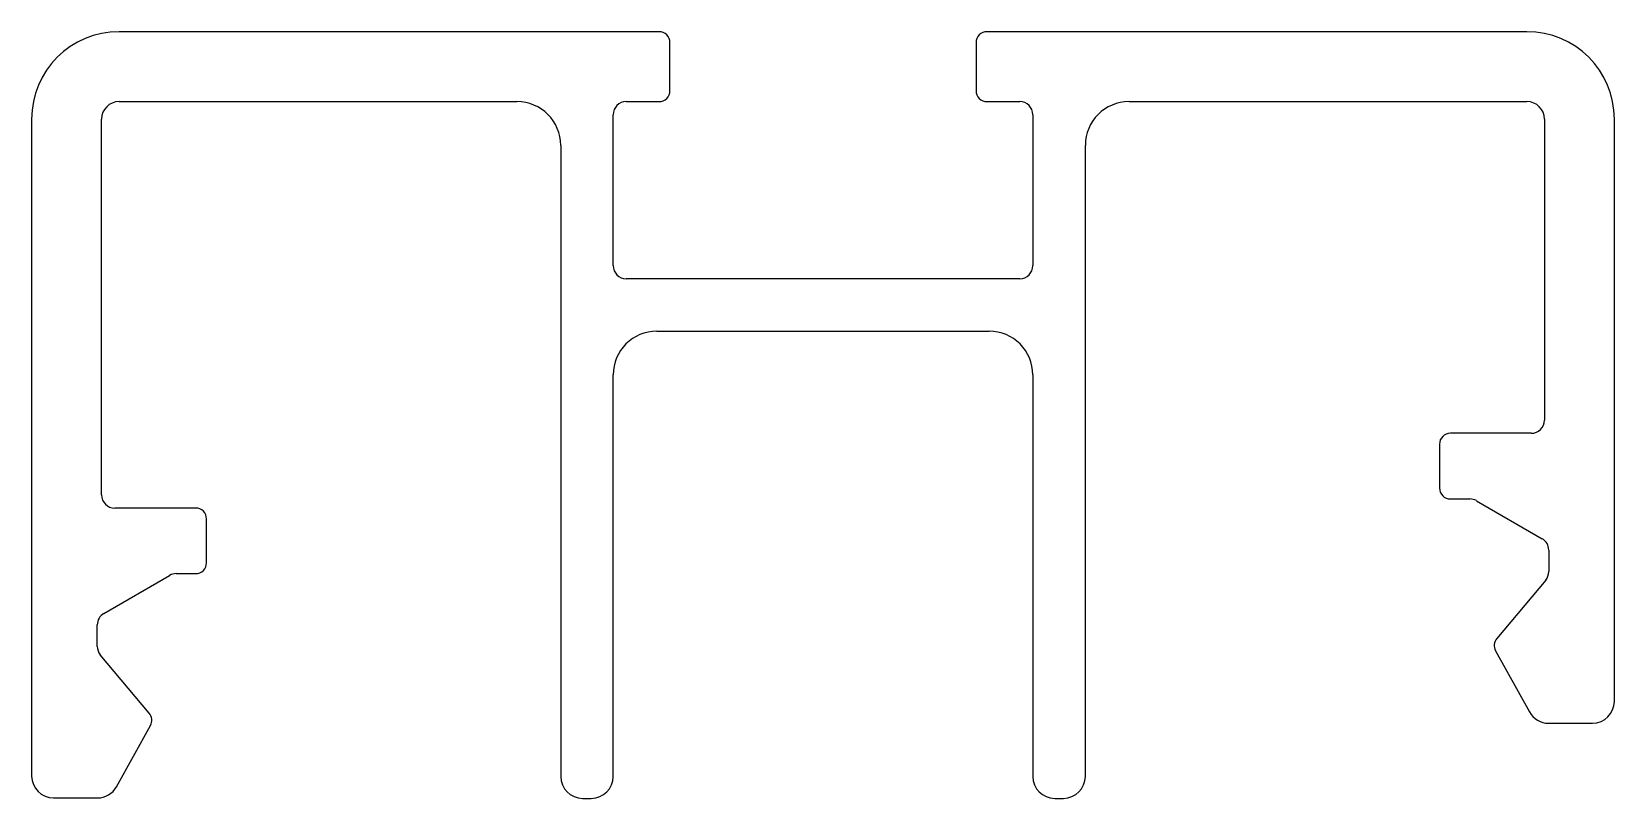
# Model space of a CAD drawing. Extents: x 878.6 to 914.8, y 333.7 to 351.3.
import ezdxf

# ---------------------------------------------------------------- set-up
doc = ezdxf.new("R2010")
doc.units = 0
doc.layers.get('0').update_dxf_attribs({"linetype": 'CONTINUOUS'})

msp = doc.modelspace()

# ---------------------------------------------------------------- linework, layer by layer
for p, q in [((892.971, 351.261), (880.621, 351.261)), ((912.821, 351.261), (900.471, 351.261)), ((893.221, 349.911), (893.221, 351.011)), ((900.221, 351.011), (900.221, 349.911)), ((880.621, 349.661), (889.721, 349.661)), ((891.921, 345.911), (891.921, 349.361)), ((892.221, 349.661), (892.971, 349.661)), ((900.471, 349.661), (901.221, 349.661)), ((901.521, 349.361), (901.521, 345.911)), ((903.721, 349.661), (912.821, 349.661)), ((878.621, 349.261), (878.621, 334.235)), ((880.221, 340.666), (880.221, 349.261)), ((913.221, 349.261), (913.221, 342.375)), ((914.821, 335.944), (914.821, 349.261)), ((890.721, 348.661), (890.721, 334.226)), ((902.721, 334.226), (902.721, 348.661)), ((901.221, 345.611), (892.221, 345.611)), ((892.921, 344.411), (900.521, 344.411)), ((891.921, 334.226), (891.921, 343.411)), ((901.521, 343.411), (901.521, 334.226)), ((910.821, 341.825), (910.821, 340.825)), ((912.921, 342.075), (911.071, 342.075)), ((882.371, 340.366), (880.521, 340.366)), ((911.071, 340.575), (911.515, 340.575)), ((911.665, 340.534), (913.171, 339.665)), ((882.621, 339.116), (882.621, 340.116)), ((913.321, 339.405), (913.321, 338.911)), ((881.927, 338.866), (882.371, 338.866)), ((880.271, 337.956), (881.777, 338.825)), ((913.251, 338.718), (912.131, 337.384)), ((880.121, 337.202), (880.121, 337.696)), ((912.104, 337.102), (912.878, 335.702)), ((881.31, 335.675), (880.191, 337.009)), ((880.563, 333.993), (881.338, 335.393)), ((913.316, 335.444), (914.321, 335.444)), ((879.121, 333.735), (880.126, 333.735)), ((891.221, 333.726), (891.421, 333.726)), ((902.021, 333.726), (902.221, 333.726))]:
    msp.add_line(p, q)
for centre, radius, start, end in [((880.621, 349.261), 2, 90, 180), ((892.971, 351.011), 0.25, 0, 90), ((900.471, 351.011), 0.25, 90, 180), ((912.821, 349.261), 2, 360, 90), ((892.971, 349.911), 0.25, 270, 0), ((900.471, 349.911), 0.25, 180, 270), ((880.621, 349.261), 0.4, 90, 180), ((889.721, 348.661), 1, 0, 90), ((892.221, 349.361), 0.3, 90, 180), ((901.221, 349.361), 0.3, 0, 90), ((903.721, 348.661), 1, 90, 180), ((912.821, 349.261), 0.4, 360, 90), ((892.221, 345.911), 0.3, 180, 270), ((901.221, 345.911), 0.3, 270, 0), ((892.921, 343.411), 1, 90, 180), ((900.521, 343.411), 1, 0, 90), ((912.921, 342.375), 0.3, 270, 0), ((911.071, 341.825), 0.25, 90, 180), ((880.521, 340.666), 0.3, 180, 270), ((911.071, 340.825), 0.25, 180, 270), ((882.371, 340.116), 0.25, 0, 90), ((911.515, 340.275), 0.3, 60, 90), ((913.021, 339.405), 0.3, 0, 60), ((881.927, 338.566), 0.3, 90, 120), ((882.371, 339.116), 0.25, 270, 360), ((913.021, 338.911), 0.3, 320, 0), ((880.421, 337.696), 0.3, 120, 180), ((912.323, 337.223), 0.25, 140, 208.9436), ((880.421, 337.202), 0.3, 180, 220), ((914.321, 335.944), 0.5, 270, 0), ((881.119, 335.514), 0.25, 331.0564, 40), ((913.316, 335.944), 0.5, 208.9436, 270), ((879.121, 334.235), 0.5, 180, 270), ((891.221, 334.226), 0.5, 180, 270), ((891.421, 334.226), 0.5, 270, 360), ((902.021, 334.226), 0.5, 180, 270), ((902.221, 334.226), 0.5, 270, 360), ((880.126, 334.235), 0.5, 270, 331.0564)]:
    msp.add_arc(centre, radius, start, end)

doc.saveas('drawing.dxf')
